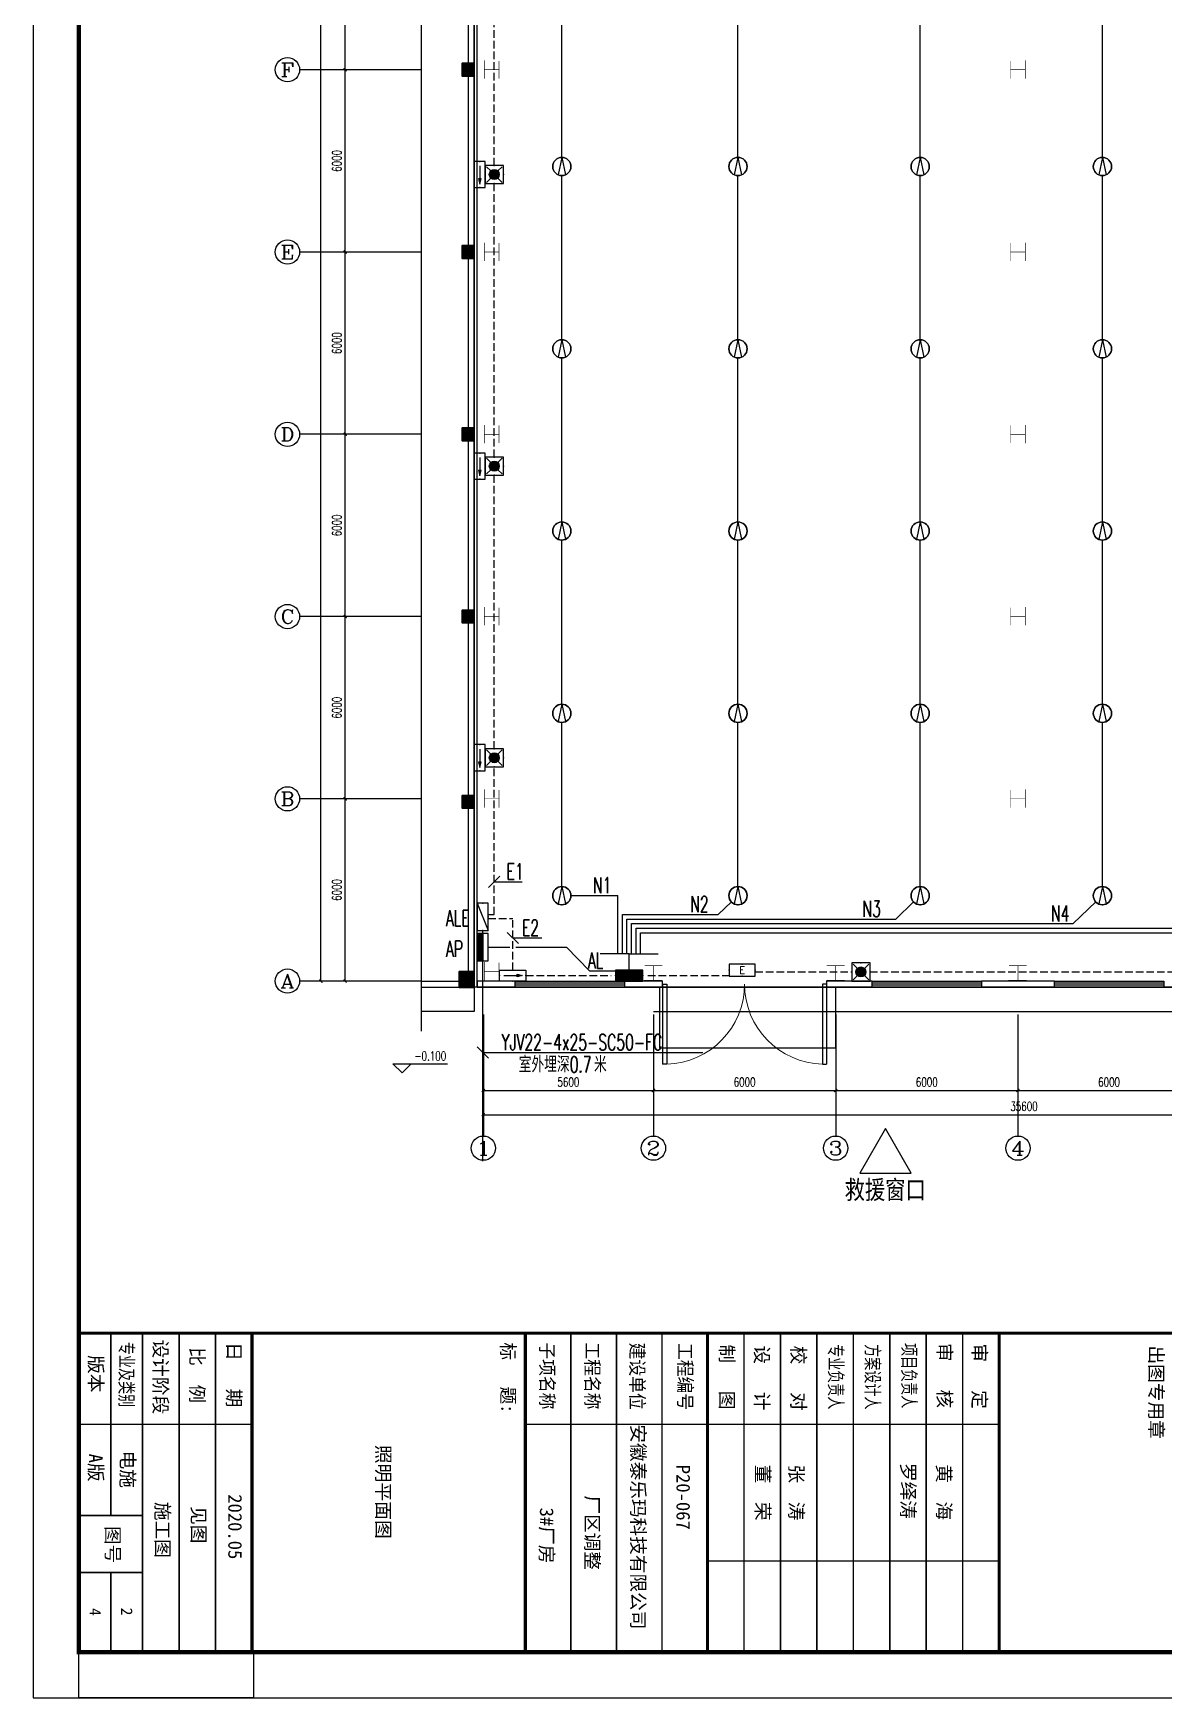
# Model space of a CAD drawing. Extents: x 524855 to 963750, y -788556 to -453694.
# Drawn here: x 681432 to 718651, y -725168 to -670378 of the extents above; entities that cross this region are included whole.
import ezdxf
from ezdxf.enums import TextEntityAlignment as Align

# ---------------------------------------------------------------- set-up
doc = ezdxf.new("R2010")
doc.units = 0
doc.header["$LTSCALE"] = 1000
doc.header["$MEASUREMENT"] = 0
doc.linetypes.add('DASH', pattern=[0.35, 0.25, -0.1])
doc.layers.get('0').update_dxf_attribs({"color": 8})
for name, color, linetype in [('AXIS', 8, 'Continuous'), ('AXIS_TEXT', 8, 'Continuous'), ('BZ_标准图框', 8, 'Continuous'), ('COLUMN', 8, 'Continuous'), ('DIM_ELEV', 8, 'Continuous'), ('DIM_SYMB', 8, 'Continuous'), ('E-BZ', 4, 'Continuous'), ('E-PT', 1, 'Continuous'), ('E-SB', 3, 'Continuous'), ('E-YJ', 2, 'DASH'), ('GROUND', 8, 'Continuous'), ('PUB_HATCH', 8, 'Continuous'), ('PUB_TEXT', 8, 'Continuous'), ('RAIL', 8, 'Continuous'), ('TK(图框线)', 8, 'Continuous'), ('WALL', 8, 'Continuous'), ('WINDOW', 8, 'Continuous')]:
    doc.layers.add(name, color=color, linetype=linetype)
doc.layers.add('VHSoft_barcode', color=8, linetype='Continuous', plot=False)
doc.layers.add('柱', color=8, linetype='Continuous', lineweight=35)
doc.styles.add('-宋体', font='', dxfattribs={"width": 0.8})
doc.styles.add('_TCH_AXIS', font='COMPLEX', dxfattribs={"bigfont": 'GBCBIG'})
doc.styles.add('_TCH_DIM', font='SIMPLEX', dxfattribs={"bigfont": 'GBCBIG'})
doc.styles.add('_TCH_DIM_T3', font='SIMPLEX', dxfattribs={"width": 0.705882, "bigfont": 'GBCBIG'})
doc.styles.add('_TEL_ATTDEF', font='SIMPLEX', dxfattribs={"bigfont": 'HZTXT'})
doc.styles.add('_TEL_DIM', font='SIMPLEX', dxfattribs={"width": 0.8, "height": 3.5, "bigfont": 'HZTXT'})
doc.styles.add('COMPLEX', font='COMPLEX')
doc.styles.add('HT', font='simhei.ttf')
doc.styles.add('宋体', font='')
doc.styles.add('宋体(0.8)', font='', dxfattribs={"width": 0.8})
doc.styles.get('-宋体').set_extended_font_data('SimSun')
doc.styles.get('宋体').set_extended_font_data('SimSun')
doc.styles.get('宋体(0.8)').set_extended_font_data('SimSun')
doc.dimstyles.new('_TCH_ARCH&&100', dxfattribs={"dimtxt": 297.5, "dimasz": 100, "dimexe": 250, "dimexo": 300, "dimgap": 126.25, "dimtad": 1, "dimdec": 0, "dimzin": 0, "dimdsep": 46, "dimtxsty": '_TCH_DIM_T3', "dimblk": 'ARCHTICK', "dimcen": 0.09, "dimazin": 2, "dimtfac": 1, "dimtdec": 0, "dimtix": 1, "dimtmove": 2, "dimatfit": 3, "dimfxl": 0, "dimtolj": 1, "dimtzin": 0, "dimarcsym": 0})

# ---------------------------------------------------------------- blocks, each defined once
blk = doc.blocks.new('$WINLIB2D$00000001')
at = {"color": 0}
for points in [[(-0.5, 0.5), (-0.5, -0.5)], [(-0.5, 0.5), (0.5, 0.5)], [(0.5, -0.5), (0.5, 0.5)], [(0.5, 0.167), (-0.5, 0.167)], [(0.5, -0.167), (-0.5, -0.167)], [(-0.5, -0.5), (0.5, -0.5)]]:
    blk.add_lwpolyline(points, dxfattribs=at)
blk = doc.blocks.new('$DorLib2D$00000002')
for p, q in [((-0.5, 0), (-0.5, 0.4875)), ((-0.475, 0.4875), (-0.5, 0.4875)), ((-0.475, 0), (-0.475, 0.4875)), ((0.475, 0), (0.475, 0.4875)), ((0.475, 0.4875), (0.5, 0.4875)), ((0.5, 0), (0.5, 0.4875)), ((-0.5, 0), (-0.475, 0)), ((0.5, 0), (0.475, 0))]:
    blk.add_line(p, q)
at = {"lineweight": 13}
for centre, start, end in [((-0.4875, 0), 0, 88.53072), ((0.4875, 0), 91.46928, 180)]:
    blk.add_arc(centre, 0.4875, start, end, dxfattribs=at)
blk = doc.blocks.new('_FZH')
blk.add_lwpolyline([(-0.5, -0.5), (0.5, -0.5), (0.5, 0.5), (-0.5, 0.5)], close=True)
at = {"layer": 'PUB_HATCH'}
blk.add_solid([(-0.5, -0.5), (0.5, -0.5), (-0.5, 0.5), (0.5, 0.5)], dxfattribs=at)
blk = doc.blocks.new('_AXISO')
blk.add_circle((0, 0), 0.5)
at = {"layer": 'AXIS_TEXT', "style": 'COMPLEX', "width": 1.041667}
blk.add_attdef('A', text='', height=0.56, dxfattribs=at).set_placement((-0.25, -0.28), (0.25, -0.28), align=Align.FIT)
blk = doc.blocks.new('_ArchTick')
at = {"color": 0, "linetype": 'ByBlock', "const_width": 0.4}
blk.add_lwpolyline([(-0.5, -0.5), (0.5, 0.5)], dxfattribs=at)
blk = doc.blocks.new('*D65')
at = {"layer": 'AXIS', "color": 0, "lineweight": -2}
for p, q in [((696251, -702978), (696251, -706228)), ((731851, -702978), (731851, -706228)), ((696251, -705978), (731851, -705978))]:
    blk.add_line(p, q, dxfattribs=at)
at = {"layer": 'Defpoints', "color": 0}
for p in [(696251, -702678), (731851, -702678), (731851, -705978)]:
    blk.add_point(p, dxfattribs=at)
at = {"layer": 'AXIS', "color": 0, "lineweight": -2, "xscale": 100, "yscale": 100, "zscale": 100, "rotation": 180}
blk.add_blockref('_ArchTick', (696251, -705978), dxfattribs=at)
at = {"layer": 'AXIS', "color": 0, "lineweight": -2, "xscale": 100, "yscale": 100, "zscale": 100}
blk.add_blockref('_ArchTick', (731851, -705978), dxfattribs=at)
at = {"layer": 'AXIS', "color": 0, "insert": (714051, -705703), "char_height": 297.5, "attachment_point": 5, "style": '_TCH_DIM_T3'}
blk.add_mtext('\\A1;35600', dxfattribs=at)
blk = doc.blocks.new('*D79')
at = {"layer": 'AXIS', "color": 0, "lineweight": -2}
for p, q in [((693901, -629578), (690651, -629578)), ((690901, -701578), (690901, -629578)), ((693901, -701578), (690651, -701578))]:
    blk.add_line(p, q, dxfattribs=at)
at = {"layer": 'Defpoints', "color": 0}
for p in [(690901, -629578), (694201, -629578), (694201, -701578)]:
    blk.add_point(p, dxfattribs=at)
at = {"layer": 'AXIS', "color": 0, "lineweight": -2, "xscale": 100, "yscale": 100, "zscale": 100}
for p, rotation in [((690901, -629578), 90), ((690901, -701578), 270)]:
    blk.add_blockref('_ArchTick', p, dxfattribs=dict(at, rotation=rotation))
at = {"layer": 'AXIS', "color": 0, "insert": (690626, -665578), "char_height": 297.5, "attachment_point": 5, "rotation": 90, "style": '_TCH_DIM_T3'}
blk.add_mtext('\\A1;72000', dxfattribs=at)
blk = doc.blocks.new('*D80')
at = {"layer": 'AXIS', "color": 0, "lineweight": -2}
for p, q in [((693901, -695578), (691451, -695578)), ((691701, -701578), (691701, -695578)), ((693901, -701578), (691451, -701578))]:
    blk.add_line(p, q, dxfattribs=at)
at = {"layer": 'Defpoints', "color": 0}
for p in [(691701, -695578), (694201, -695578), (694201, -701578)]:
    blk.add_point(p, dxfattribs=at)
at = {"layer": 'AXIS', "color": 0, "lineweight": -2, "xscale": 100, "yscale": 100, "zscale": 100}
for p, rotation in [((691701, -695578), 90), ((691701, -701578), 270)]:
    blk.add_blockref('_ArchTick', p, dxfattribs=dict(at, rotation=rotation))
at = {"layer": 'AXIS', "color": 0, "insert": (691426, -698578), "char_height": 297.5, "attachment_point": 5, "rotation": 90, "style": '_TCH_DIM_T3'}
blk.add_mtext('\\A1;6000', dxfattribs=at)
blk = doc.blocks.new('*D81')
at = {"layer": 'AXIS', "color": 0, "lineweight": -2}
for p, q in [((693901, -689578), (691451, -689578)), ((691701, -695578), (691701, -689578)), ((693901, -695578), (691451, -695578))]:
    blk.add_line(p, q, dxfattribs=at)
at = {"layer": 'Defpoints', "color": 0}
for p in [(691701, -689578), (694201, -689578), (694201, -695578)]:
    blk.add_point(p, dxfattribs=at)
at = {"layer": 'AXIS', "color": 0, "lineweight": -2, "xscale": 100, "yscale": 100, "zscale": 100}
for p, rotation in [((691701, -689578), 90), ((691701, -695578), 270)]:
    blk.add_blockref('_ArchTick', p, dxfattribs=dict(at, rotation=rotation))
at = {"layer": 'AXIS', "color": 0, "insert": (691426, -692578), "char_height": 297.5, "attachment_point": 5, "rotation": 90, "style": '_TCH_DIM_T3'}
blk.add_mtext('\\A1;6000', dxfattribs=at)
blk = doc.blocks.new('*D82')
at = {"layer": 'AXIS', "color": 0, "lineweight": -2}
for p, q in [((693901, -683578), (691451, -683578)), ((691701, -689578), (691701, -683578)), ((693901, -689578), (691451, -689578))]:
    blk.add_line(p, q, dxfattribs=at)
at = {"layer": 'Defpoints', "color": 0}
for p in [(691701, -683578), (694201, -683578), (694201, -689578)]:
    blk.add_point(p, dxfattribs=at)
at = {"layer": 'AXIS', "color": 0, "lineweight": -2, "xscale": 100, "yscale": 100, "zscale": 100}
for p, rotation in [((691701, -683578), 90), ((691701, -689578), 270)]:
    blk.add_blockref('_ArchTick', p, dxfattribs=dict(at, rotation=rotation))
at = {"layer": 'AXIS', "color": 0, "insert": (691426, -686578), "char_height": 297.5, "attachment_point": 5, "rotation": 90, "style": '_TCH_DIM_T3'}
blk.add_mtext('\\A1;6000', dxfattribs=at)
blk = doc.blocks.new('*D83')
at = {"layer": 'AXIS', "color": 0, "lineweight": -2}
for p, q in [((693901, -677578), (691451, -677578)), ((691701, -683578), (691701, -677578)), ((693901, -683578), (691451, -683578))]:
    blk.add_line(p, q, dxfattribs=at)
at = {"layer": 'Defpoints', "color": 0}
for p in [(691701, -677578), (694201, -677578), (694201, -683578)]:
    blk.add_point(p, dxfattribs=at)
at = {"layer": 'AXIS', "color": 0, "lineweight": -2, "xscale": 100, "yscale": 100, "zscale": 100}
for p, rotation in [((691701, -677578), 90), ((691701, -683578), 270)]:
    blk.add_blockref('_ArchTick', p, dxfattribs=dict(at, rotation=rotation))
at = {"layer": 'AXIS', "color": 0, "insert": (691426, -680578), "char_height": 297.5, "attachment_point": 5, "rotation": 90, "style": '_TCH_DIM_T3'}
blk.add_mtext('\\A1;6000', dxfattribs=at)
blk = doc.blocks.new('*D84')
at = {"layer": 'AXIS', "color": 0, "lineweight": -2}
for p, q in [((693901, -671578), (691451, -671578)), ((691701, -677578), (691701, -671578)), ((693901, -677578), (691451, -677578))]:
    blk.add_line(p, q, dxfattribs=at)
at = {"layer": 'Defpoints', "color": 0}
for p in [(691701, -671578), (694201, -671578), (694201, -677578)]:
    blk.add_point(p, dxfattribs=at)
at = {"layer": 'AXIS', "color": 0, "lineweight": -2, "xscale": 100, "yscale": 100, "zscale": 100}
for p, rotation in [((691701, -671578), 90), ((691701, -677578), 270)]:
    blk.add_blockref('_ArchTick', p, dxfattribs=dict(at, rotation=rotation))
at = {"layer": 'AXIS', "color": 0, "insert": (691426, -674578), "char_height": 297.5, "attachment_point": 5, "rotation": 90, "style": '_TCH_DIM_T3'}
blk.add_mtext('\\A1;6000', dxfattribs=at)
blk = doc.blocks.new('*D85')
at = {"layer": 'AXIS', "color": 0, "lineweight": -2}
for p, q in [((693901, -665578), (691451, -665578)), ((691701, -671578), (691701, -665578)), ((693901, -671578), (691451, -671578))]:
    blk.add_line(p, q, dxfattribs=at)
at = {"layer": 'Defpoints', "color": 0}
for p in [(691701, -665578), (694201, -665578), (694201, -671578)]:
    blk.add_point(p, dxfattribs=at)
at = {"layer": 'AXIS', "color": 0, "lineweight": -2, "xscale": 100, "yscale": 100, "zscale": 100}
for p, rotation in [((691701, -665578), 90), ((691701, -671578), 270)]:
    blk.add_blockref('_ArchTick', p, dxfattribs=dict(at, rotation=rotation))
at = {"layer": 'AXIS', "color": 0, "insert": (691426, -668578), "char_height": 297.5, "attachment_point": 5, "rotation": 90, "style": '_TCH_DIM_T3'}
blk.add_mtext('\\A1;6000', dxfattribs=at)
blk = doc.blocks.new('*D92')
at = {"layer": 'AXIS', "color": 0, "lineweight": -2}
for p, q in [((696251, -702978), (696251, -705428)), ((701851, -702978), (701851, -705428)), ((696251, -705178), (701851, -705178))]:
    blk.add_line(p, q, dxfattribs=at)
at = {"layer": 'Defpoints', "color": 0}
for p in [(696251, -702678), (701851, -702678), (701851, -705178)]:
    blk.add_point(p, dxfattribs=at)
at = {"layer": 'AXIS', "color": 0, "lineweight": -2, "xscale": 100, "yscale": 100, "zscale": 100, "rotation": 180}
blk.add_blockref('_ArchTick', (696251, -705178), dxfattribs=at)
at = {"layer": 'AXIS', "color": 0, "lineweight": -2, "xscale": 100, "yscale": 100, "zscale": 100}
blk.add_blockref('_ArchTick', (701851, -705178), dxfattribs=at)
at = {"layer": 'AXIS', "color": 0, "insert": (699051, -704903), "char_height": 297.5, "attachment_point": 5, "style": '_TCH_DIM_T3'}
blk.add_mtext('\\A1;5600', dxfattribs=at)
blk = doc.blocks.new('*D93')
at = {"layer": 'AXIS', "color": 0, "lineweight": -2}
for p, q in [((701851, -702978), (701851, -705428)), ((707851, -702978), (707851, -705428)), ((701851, -705178), (707851, -705178))]:
    blk.add_line(p, q, dxfattribs=at)
at = {"layer": 'Defpoints', "color": 0}
for p in [(701851, -702678), (707851, -702678), (707851, -705178)]:
    blk.add_point(p, dxfattribs=at)
at = {"layer": 'AXIS', "color": 0, "lineweight": -2, "xscale": 100, "yscale": 100, "zscale": 100, "rotation": 180}
blk.add_blockref('_ArchTick', (701851, -705178), dxfattribs=at)
at = {"layer": 'AXIS', "color": 0, "lineweight": -2, "xscale": 100, "yscale": 100, "zscale": 100}
blk.add_blockref('_ArchTick', (707851, -705178), dxfattribs=at)
at = {"layer": 'AXIS', "color": 0, "insert": (704851, -704903), "char_height": 297.5, "attachment_point": 5, "style": '_TCH_DIM_T3'}
blk.add_mtext('\\A1;6000', dxfattribs=at)
blk = doc.blocks.new('*D94')
at = {"layer": 'AXIS', "color": 0, "lineweight": -2}
for p, q in [((707851, -702978), (707851, -705428)), ((713851, -702978), (713851, -705428)), ((707851, -705178), (713851, -705178))]:
    blk.add_line(p, q, dxfattribs=at)
at = {"layer": 'Defpoints', "color": 0}
for p in [(707851, -702678), (713851, -702678), (713851, -705178)]:
    blk.add_point(p, dxfattribs=at)
at = {"layer": 'AXIS', "color": 0, "lineweight": -2, "xscale": 100, "yscale": 100, "zscale": 100, "rotation": 180}
blk.add_blockref('_ArchTick', (707851, -705178), dxfattribs=at)
at = {"layer": 'AXIS', "color": 0, "lineweight": -2, "xscale": 100, "yscale": 100, "zscale": 100}
blk.add_blockref('_ArchTick', (713851, -705178), dxfattribs=at)
at = {"layer": 'AXIS', "color": 0, "insert": (710851, -704903), "char_height": 297.5, "attachment_point": 5, "style": '_TCH_DIM_T3'}
blk.add_mtext('\\A1;6000', dxfattribs=at)
blk = doc.blocks.new('*D95')
at = {"layer": 'AXIS', "color": 0, "lineweight": -2}
for p, q in [((713851, -702978), (713851, -705428)), ((719851, -702978), (719851, -705428)), ((713851, -705178), (719851, -705178))]:
    blk.add_line(p, q, dxfattribs=at)
at = {"layer": 'Defpoints', "color": 0}
for p in [(713851, -702678), (719851, -702678), (719851, -705178)]:
    blk.add_point(p, dxfattribs=at)
at = {"layer": 'AXIS', "color": 0, "lineweight": -2, "xscale": 100, "yscale": 100, "zscale": 100, "rotation": 180}
blk.add_blockref('_ArchTick', (713851, -705178), dxfattribs=at)
at = {"layer": 'AXIS', "color": 0, "lineweight": -2, "xscale": 100, "yscale": 100, "zscale": 100}
blk.add_blockref('_ArchTick', (719851, -705178), dxfattribs=at)
at = {"layer": 'AXIS', "color": 0, "insert": (716851, -704903), "char_height": 297.5, "attachment_point": 5, "style": '_TCH_DIM_T3'}
blk.add_mtext('\\A1;6000', dxfattribs=at)
blk = doc.blocks.new('$equip$00002832')
for q in [(-0.203, -0.457), (0.203, -0.457)]:
    blk.add_line((0, 0.5), q)
blk.add_lwpolyline([(0.5, 0, 1), (-0.5, 0, 1), (0.5, 0, -0.625089)], format="xyb")
blk.add_circle((0, 0), 0.5)
for p in [(-0.5, 0), (0, 0.5), (0.5, 0), (0, -0.5)]:
    blk.add_point(p)
at = {"color": 7, "style": '_TEL_DIM', "flags": 1}
for tag in ['A', 'REMARK']:
    blk.add_attdef(tag, text='', height=0.00002, dxfattribs=at).set_placement((0, 0), align=Align.MIDDLE_CENTER)
blk = doc.blocks.new('*X8')
at = {"color": 0}
for p, q in [((-250, 33), (-83, 200)), ((-250, 68), (-118, 200)), ((-250, 104), (-154, 200)), ((-250, 139), (-189, 200)), ((-250, 174), (-224, 200)), ((-247, 0), (-47, 200)), ((-212, 0), (-12, 200)), ((-177, 0), (23, 200)), ((-141, 0), (59, 200)), ((-106, 0), (94, 200)), ((-71, 0), (129, 200)), ((-35, 0), (165, 200)), ((0, 0), (200, 200)), ((35, 0), (235, 200)), ((71, 0), (250, 179)), ((106, 0), (250, 144)), ((141, 0), (250, 109)), ((177, 0), (250, 73)), ((212, 0), (250, 38)), ((247, 0), (250, 3))]:
    blk.add_line(p, q, dxfattribs=at)
blk = doc.blocks.new('$equip$00002943')
for p, q in [((-0.75, 0.6), (-0.75, 0)), ((0.75, 0.6), (-0.75, 0.6)), ((-0.75, 0), (0.75, 0)), ((0.75, 0), (0.75, 0.6))]:
    blk.add_line(p, q)
at = {"const_width": 0.6}
blk.add_lwpolyline([(-0.75, 0.3), (0.75, 0.3)], dxfattribs=at)
blk.add_lwpolyline([(-0.75, 0.6), (-0.75, 0), (0.75, 0), (0.75, 0.6), (-0.75, 0.6), (-0.75, 0)])
for p in [(-0.75, 0.3), (0, 0.6), (0, 0), (0.75, 0.3)]:
    blk.add_point(p)
at = {"xscale": 0.00300000000061118, "yscale": 0.00300000000061118, "zscale": 0.003}
blk.add_blockref('*X8', (0, 0), dxfattribs=at)
at = {"color": 7, "style": '_TEL_DIM', "flags": 1}
for tag in ['A', 'REMARK']:
    blk.add_attdef(tag, text='', height=0.00002, dxfattribs=at).set_placement((0, 0), align=Align.MIDDLE_CENTER)
blk = doc.blocks.new('$equip$00002942')
for p, q in [((-0.75, 0.6), (-0.75, 0)), ((-0.75, 0), (0.75, 0.6)), ((0.75, 0.6), (-0.75, 0.6)), ((-0.75, 0), (0.75, 0)), ((0.75, 0), (0.75, 0.6))]:
    blk.add_line(p, q)
blk.add_lwpolyline([(-0.75, 0.6), (-0.75, 0), (0.75, 0), (0.75, 0.6), (-0.75, 0.6), (-0.75, 0)])
for p in [(-0.75, 0.3), (0, 0.6), (0, 0), (0.75, 0.3)]:
    blk.add_point(p)
at = {"color": 7, "style": '_TEL_DIM', "flags": 1}
for tag in ['A', 'REMARK']:
    blk.add_attdef(tag, text='', height=0.00002, dxfattribs=at).set_placement((0, 0), align=Align.MIDDLE_CENTER)
blk = doc.blocks.new('*X13')
at = {"color": 0}
for p, q in [((-250, 33), (-183, 100)), ((-250, 68), (-218, 100)), ((-247, 0), (-147, 100)), ((-212, 0), (-112, 100)), ((-177, 0), (-77, 100)), ((-141, 0), (-41, 100)), ((-106, 0), (-6, 100)), ((-71, 0), (29, 100)), ((-35, 0), (65, 100)), ((0, 0), (100, 100)), ((35, 0), (135, 100)), ((71, 0), (171, 100)), ((106, 0), (206, 100)), ((141, 0), (241, 100)), ((177, 0), (250, 73)), ((212, 0), (250, 38)), ((247, 0), (250, 3))]:
    blk.add_line(p, q, dxfattribs=at)
blk = doc.blocks.new('$equip$00002929')
for p, q in [((-0.75, 0.6), (-0.75, 0)), ((0.75, 0.6), (-0.75, 0.6)), ((-0.75, 0.3), (0.75, 0.3)), ((-0.75, 0), (0.75, 0)), ((0.75, 0), (0.75, 0.6))]:
    blk.add_line(p, q)
at = {"const_width": 0.3}
blk.add_lwpolyline([(-0.75, 0.15), (0.75, 0.15)], dxfattribs=at)
blk.add_lwpolyline([(-0.75, 0.6), (-0.75, 0), (0.75, 0), (0.75, 0.6), (-0.75, 0.6), (-0.75, 0)])
for p in [(-0.75, 0.3), (0, 0.6), (0, 0), (0.75, 0.3)]:
    blk.add_point(p)
at = {"xscale": 0.00300000000061118, "yscale": 0.00300000000061118, "zscale": 0.003}
blk.add_blockref('*X13', (0, 0), dxfattribs=at)
at = {"color": 7, "style": '_TEL_DIM', "flags": 1}
for tag in ['A', 'REMARK']:
    blk.add_attdef(tag, text='', height=0.00002, dxfattribs=at).set_placement((0, 0), align=Align.MIDDLE_CENTER)
blk = doc.blocks.new('$equip$00002534')
for p, q in [((-0.72, 0.66), (-0.72, 0)), ((0.72, 0.66), (-0.72, 0.66)), ((-0.72, 0), (0.72, 0)), ((0.72, 0), (0.72, 0.66))]:
    blk.add_line(p, q)
blk.add_lwpolyline([(-0.72, 0.66), (-0.72, 0), (0.72, 0), (0.72, 0.66), (-0.72, 0.66), (-0.72, 0)])
for p in [(-0.72, 0.33), (0, 0.66), (0, 0), (0.72, 0.33)]:
    blk.add_point(p)
at = {"color": 7, "style": '_TEL_DIM'}
blk.add_attdef('$TEXT$', text='', height=0.4, dxfattribs=at).set_placement((0, 0.33), align=Align.MIDDLE_CENTER)
at = {"color": 7, "style": '_TEL_DIM', "flags": 1}
blk.add_attdef('A', text='', height=0.00002, dxfattribs=at).set_placement((0, 0), align=Align.MIDDLE_CENTER)
blk = doc.blocks.new('$equip$00002604')
blk.add_hatch(color=256).paths.add_polyline_path([(0.275, 0.5, 1), (-0.274, 0.5, 1)])
for p, q in [((-0.429, 0.929), (-0.194, 0.694)), ((0.194, 0.694), (0.429, 0.929)), ((-0.429, 0.071), (-0.194, 0.306)), ((0.194, 0.306), (0.429, 0.071))]:
    blk.add_line(p, q)
blk.add_lwpolyline([(-0.5, 1), (-0.5, 0), (0.5, 0), (0.5, 1), (-0.5, 1), (-0.5, 0)])
blk.add_lwpolyline([(-0.5, 1), (-0.5, 0), (0.5, 0), (0.5, 1)], close=True)
blk.add_circle((0, 0.5), 0.275)
for p in [(0, 1), (-0.5, 0.5), (0, 0), (0.5, 0.5)]:
    blk.add_point(p)
at = {"color": 7, "style": '_TEL_DIM', "flags": 1}
blk.add_attdef('A', text='', height=0.000025, dxfattribs=at).set_placement((0, 0), align=Align.MIDDLE_CENTER)
blk = doc.blocks.new('$equip$00002540')
blk.add_hatch(color=256).paths.add_polyline_path([(0.24, 0.372), (0.24, 0.228), (0.528, 0.3)])
for p, q in [((-0.72, 0.6), (-0.72, 0)), ((0.72, 0.6), (-0.72, 0.6)), ((-0.72, 0), (0.72, 0)), ((0.24, 0.372), (0.24, 0.228)), ((0.528, 0.3), (0.24, 0.372)), ((0.24, 0.228), (0.528, 0.3)), ((0.72, 0), (0.72, 0.6))]:
    blk.add_line(p, q)
at = {"color": 7}
blk.add_line((-0.48, 0.3), (0.48, 0.3), dxfattribs=at)
blk.add_lwpolyline([(-0.72, 0.6), (-0.72, 0), (0.72, 0), (0.72, 0.6), (-0.72, 0.6), (-0.72, 0)])
for p in [(-0.72, 0.3), (0, 0.6), (0, 0), (0.72, 0.3)]:
    blk.add_point(p)
at = {"color": 7, "style": '_TEL_DIM', "flags": 1}
blk.add_attdef('A', text='', height=0.00002, dxfattribs=at).set_placement((0, 0), align=Align.MIDDLE_CENTER)
blk = doc.blocks.new('TQQQQQQQQ')
at = {"layer": 'BZ_标准图框'}
for points, const_width in [([(682932, -713168), (742932, -713168)], 105), ([(683982, -713168), (683982, -719168)], 52.5), ([(685032, -713168), (685032, -723668)], 52.5), ([(685032, -713168), (685032, -723668)], 52.5), ([(686232, -713168), (686232, -723668)], 52.5), ([(687432, -713168), (687432, -723668)], 52.5), ([(688632, -713168), (688632, -723668)], 105), ([(697632, -713168), (697632, -723668)], 105), ([(699132, -713168), (699132, -723668)], 52.5), ([(700632, -713168), (700632, -723668)], 52.5), ([(702132, -713168), (702132, -723668)], 52.5), ([(703632, -713168), (703632, -723668)], 105), ([(704832, -713168), (704832, -723668)], 52.5), ([(704832, -713168), (704832, -723668)], 52.5), ([(706032, -713168), (706032, -723668)], 52.5), ([(707232, -713168), (707232, -723668)], 52.5), ([(708432, -713168), (708432, -723668)], 52.5), ([(709632, -713168), (709632, -723668)], 52.5), ([(710832, -713168), (710832, -723668)], 52.5), ([(712032, -713168), (712032, -723668)], 52.5), ([(713232, -713168), (713232, -723668)], 105), ([(682932, -716168), (685032, -716168)], 52.5), ([(685032, -716168), (688632, -716168)], 52.5), ([(697632, -716168), (713232, -716168)], 52.5), ([(682932, -719168), (685032, -719168)], 52.5), ([(682932, -721043), (685032, -721043)], 52.5), ([(683982, -721043), (683982, -723668)], 52.5), ([(703631, -720668), (713232, -720668)], 52.5)]:
    blk.add_lwpolyline(points, dxfattribs=dict(at, const_width=const_width))
at = {"layer": 'VHSoft_barcode'}
blk.add_lwpolyline([(682932, -723668), (688682, -723668), (688682, -725168), (682932, -725168)], close=True, dxfattribs=at)
at = {"layer": 'BZ_标准图框', "style": 'HT'}
for s, width, p in [('专业及类别', 0.7, (684279, -713457)), ('标   题:', 0.95, (696841, -713471)), ('子项名称', 0.9, (698129, -713470)), ('工程名称', 0.9, (699616, -713470)), ('建设单位', 0.9, (701095, -713480)), ('工程编号', 0.9, (702675, -713491)), ('专业负责人', 0.7, (707635, -713530)), ('方案设计人', 0.7, (708844, -713532)), ('项目负责人', 0.7, (710049, -713492))]:
    blk.add_text(s, height=450, rotation=270, dxfattribs=dict(at, width=width)).set_placement(p)
for s, p in [('设计阶段', (685398, -713380)), ('比  例', (686602, -713632)), ('日   期', (687817, -713464)), ('制   图', (704043, -713536)), ('设   计', (705197, -713570)), ('校   对', (706399, -713579)), ('审   核', (711213, -713490)), ('审   定', (712361, -713510)), ('出图专用章', (718182, -713575)), ('版本 ', (683268, -713892)), ('图号', (683825, -719514))]:
    blk.add_text(s, height=450, rotation=270, dxfattribs=at).set_placement(p)
at = {"layer": 'TK(图框线)'}
for s, style, p in [('安徽泰乐玛科技有限公司', 'HT', (701123, -716168)), ('A版', 'HT', (683266, -717134)), ('电施', 'HT', (684317, -717035)), ('P20-067', '宋体', (702609, -717498)), ('董  荣', 'HT', (705222, -717498)), ('张  涛', 'HT', (706332, -717489)), ('罗绎涛', 'HT', (710012, -717439)), ('黄  海', 'HT', (711192, -717482)), ('施工图', 'HT', (685464, -718724)), ('2020.05', 'HT', (687853, -718469)), ('厂区调整', 'HT', (699613, -718508)), ('见图', 'HT', (686653, -718862)), ('3#厂房', 'HT', (698113, -718909))]:
    blk.add_text(s, height=450, rotation=270, dxfattribs=dict(at, style=style)).set_placement(p)
at = {"layer": 'TK(图框线)', "style": '-宋体'}
blk.add_text('4', height=375, rotation=270, dxfattribs=at).set_placement((683286, -722344), align=Align.CENTER)
blk = doc.blocks.new('1FFF')
at = {"ltscale": 10, "const_width": 20}
for points in [[(696278.8, -671852.2), (696278.8, -671267.4)], [(696278.8, -671852.2), (696278.8, -671267.4)], [(696278.8, -671852.2), (696278.8, -671267.4)], [(696278.8, -671854.7), (696278.8, -671269.9)], [(696278.8, -671870.5), (696278.8, -671285.7)], [(696278.8, -671870.8), (696278.8, -671286)], [(696766.4, -671578.1), (696278.8, -671578.1)], [(696766.4, -671870.5), (696766.4, -671285.7)], [(713607.2, -671870.5), (713607.2, -671285.7)], [(713607.2, -671578.1), (714094.8, -671578.1)], [(714094.8, -671852.2), (714094.8, -671267.4)], [(714094.8, -671852.2), (714094.8, -671267.4)], [(714094.8, -671852.2), (714094.8, -671267.4)], [(714094.8, -671854.7), (714094.8, -671269.9)], [(714094.8, -671870.5), (714094.8, -671285.7)], [(714094.8, -671870.8), (714094.8, -671286)], [(696278.8, -677852.2), (696278.8, -677267.4)], [(696278.8, -677852.2), (696278.8, -677267.4)], [(696278.8, -677852.2), (696278.8, -677267.4)], [(696278.8, -677854.7), (696278.8, -677269.9)], [(696278.8, -677870.5), (696278.8, -677285.7)], [(696278.8, -677870.8), (696278.8, -677286)], [(696766.4, -677578.1), (696278.8, -677578.1)], [(696766.4, -677870.5), (696766.4, -677285.7)], [(713607.2, -677870.5), (713607.2, -677285.7)], [(713607.2, -677578.1), (714094.8, -677578.1)], [(714094.8, -677852.2), (714094.8, -677267.4)], [(714094.8, -677852.2), (714094.8, -677267.4)], [(714094.8, -677852.2), (714094.8, -677267.4)], [(714094.8, -677854.7), (714094.8, -677269.9)], [(714094.8, -677870.5), (714094.8, -677285.7)], [(714094.8, -677870.8), (714094.8, -677286)], [(696278.8, -683852.2), (696278.8, -683267.4)], [(696278.8, -683852.2), (696278.8, -683267.4)], [(696278.8, -683852.2), (696278.8, -683267.4)], [(696278.8, -683854.7), (696278.8, -683269.9)], [(696278.8, -683870.5), (696278.8, -683285.7)], [(696278.8, -683870.8), (696278.8, -683286)], [(696766.4, -683578.1), (696278.8, -683578.1)], [(696766.4, -683870.5), (696766.4, -683285.7)], [(713607.2, -683870.5), (713607.2, -683285.7)], [(713607.2, -683578.1), (714094.8, -683578.1)], [(714094.8, -683852.2), (714094.8, -683267.4)], [(714094.8, -683852.2), (714094.8, -683267.4)], [(714094.8, -683852.2), (714094.8, -683267.4)], [(714094.8, -683854.7), (714094.8, -683269.9)], [(714094.8, -683870.5), (714094.8, -683285.7)], [(714094.8, -683870.8), (714094.8, -683286)], [(696278.8, -689852.2), (696278.8, -689267.4)], [(696278.8, -689852.2), (696278.8, -689267.4)], [(696278.8, -689852.2), (696278.8, -689267.4)], [(696278.8, -689854.7), (696278.8, -689269.9)], [(696278.8, -689870.5), (696278.8, -689285.7)], [(696278.8, -689870.8), (696278.8, -689286)], [(696766.4, -689578.1), (696278.8, -689578.1)], [(696766.4, -689870.5), (696766.4, -689285.7)], [(713607.2, -689870.5), (713607.2, -689285.7)], [(713607.2, -689578.1), (714094.8, -689578.1)], [(714094.8, -689852.2), (714094.8, -689267.4)], [(714094.8, -689852.2), (714094.8, -689267.4)], [(714094.8, -689852.2), (714094.8, -689267.4)], [(714094.8, -689854.7), (714094.8, -689269.9)], [(714094.8, -689870.5), (714094.8, -689285.7)], [(714094.8, -689870.8), (714094.8, -689286)], [(696278.8, -695852.2), (696278.8, -695267.4)], [(696278.8, -695852.2), (696278.8, -695267.4)], [(696278.8, -695852.2), (696278.8, -695267.4)], [(696278.8, -695854.7), (696278.8, -695269.9)], [(696278.8, -695870.5), (696278.8, -695285.7)], [(696278.8, -695870.8), (696278.8, -695286)], [(696766.4, -695870.5), (696766.4, -695285.7)], [(713607.2, -695870.5), (713607.2, -695285.7)], [(714094.8, -695852.2), (714094.8, -695267.4)], [(714094.8, -695852.2), (714094.8, -695267.4)], [(714094.8, -695852.2), (714094.8, -695267.4)], [(714094.8, -695854.7), (714094.8, -695269.9)], [(714094.8, -695870.5), (714094.8, -695285.7)], [(714094.8, -695870.8), (714094.8, -695286)], [(696766.4, -695578.1), (696278.8, -695578.1)], [(713607.2, -695578.1), (714094.8, -695578.1)], [(696278.8, -701539.3), (696278.8, -700954.5)], [(696278.8, -701539.3), (696278.8, -700954.5)], [(696278.8, -701539.3), (696278.8, -700954.5)], [(696278.8, -701541.8), (696278.8, -700957)], [(696278.8, -701557.6), (696278.8, -700972.8)], [(696278.8, -701557.9), (696278.8, -700973.1)], [(696766.4, -701265.2), (696278.8, -701265.2)], [(696766.4, -701557.6), (696766.4, -700972.8)], [(702143.2, -701068.5), (701558.4, -701068.5)], [(701850.8, -701068.5), (701850.8, -701556.1)], [(708143.2, -701068.5), (707558.4, -701068.5)], [(707850.8, -701068.5), (707850.8, -701556.1)], [(714143.2, -701068.5), (713558.4, -701068.5)], [(713850.8, -701068.5), (713850.8, -701556.1)], [(702124.9, -701556.1), (701540.1, -701556.1)], [(702124.9, -701556.1), (701540.1, -701556.1)], [(702124.9, -701556.1), (701540.1, -701556.1)], [(702127.4, -701556.1), (701542.6, -701556.1)], [(702143.2, -701556.1), (701558.4, -701556.1)], [(702143.4, -701556.1), (701558.6, -701556.1)], [(708124.9, -701556.1), (707540.1, -701556.1)], [(708124.9, -701556.1), (707540.1, -701556.1)], [(708124.9, -701556.1), (707540.1, -701556.1)], [(708127.4, -701556.1), (707542.6, -701556.1)], [(708143.2, -701556.1), (707558.4, -701556.1)], [(708143.4, -701556.1), (707558.6, -701556.1)], [(714124.9, -701556.1), (713540.1, -701556.1)], [(714124.9, -701556.1), (713540.1, -701556.1)], [(714124.9, -701556.1), (713540.1, -701556.1)], [(714127.4, -701556.1), (713542.6, -701556.1)], [(714143.2, -701556.1), (713558.4, -701556.1)], [(714143.4, -701556.1), (713558.6, -701556.1)]]:
    blk.add_lwpolyline(points, dxfattribs=at)
at = {"flags": 128}
blk.add_lwpolyline([(709491.3, -706433.8), (708644.8, -707900.1), (710337.9, -707900.1)], close=True, dxfattribs=at)
at = {"layer": 'AXIS'}
for p, q in [((694201, -671578.1), (690201, -671578.1)), ((694201, -677578.1), (690201, -677578.1)), ((694201, -683578.1), (690201, -683578.1)), ((694201, -689578.1), (690201, -689578.1)), ((694201, -695578.1), (690201, -695578.1)), ((694201, -701578.1), (690201, -701578.1)), ((696251, -702678.1), (696251, -706678.1)), ((701851, -702678.1), (701851, -706678.1)), ((707851, -702678.1), (707851, -706678.1)), ((713851, -702678.1), (713851, -706678.1))]:
    blk.add_line(p, q, dxfattribs=at)
at = {"layer": 'DIM_ELEV'}
for p, q in [((693572.4, -704597), (693272.4, -704297)), ((693272.4, -704297), (695072.4, -704297)), ((693572.4, -704597), (693872.4, -704297))]:
    blk.add_line(p, q, dxfattribs=at)
at = {"layer": 'DIM_SYMB'}
blk.add_lwpolyline([(694201, -626625.6), (694201, -664814.4), (694411, -664890.9), (693991, -664964.9), (694201, -665039.4), (694201, -703228.3)], dxfattribs=at)
at = {"layer": 'GROUND'}
for p, q in [((694201, -701778.1), (695551, -701778.1)), ((695951, -701778.1), (695951, -702578.1)), ((696051, -701778.1), (732051, -701778.1)), ((695951, -702578.1), (694201, -702578.1)), ((701851, -702578.1), (732851, -702578.1))]:
    blk.add_line(p, q, dxfattribs=at)
blk.add_lwpolyline([(695951, -629378.1), (732051, -629378.1), (732051, -701778.1), (695951, -701778.1)], close=True, dxfattribs=at)
at = {"layer": 'RAIL', "color": 0, "ltscale": 0.5}
for p, q in [((695951, -701778.1), (695951, -629378.1)), ((696051, -701778.1), (696051, -629378.1))]:
    blk.add_line(p, q, dxfattribs=at)
at = {"layer": 'RAIL', "ltscale": 0.5}
blk.add_line((696051, -701778.1), (696051, -701578.1), dxfattribs=at)
blk.add_lwpolyline([(702051, -703778.1), (707851, -703778.1), (707851, -701778.1), (702051, -701778.1)], close=True, dxfattribs=at)
at = {"layer": 'WALL'}
for p, q in [((695751, -665778.1), (695751, -671378.1)), ((695951, -665778.1), (695951, -671378.1)), ((695751, -671778.1), (695751, -677378.1)), ((695951, -671778.1), (695951, -677378.1)), ((695751, -677778.1), (695751, -683378.1)), ((695951, -677778.1), (695951, -683378.1)), ((695751, -683778.1), (695751, -689378.1)), ((695951, -683778.1), (695951, -689378.1)), ((695751, -689778.1), (695751, -695478.1)), ((695951, -689778.1), (695951, -695478.1)), ((695751, -695878.1), (695751, -701278.1)), ((695951, -695878.1), (695951, -701278.1)), ((694201, -701578.1), (695451, -701578.1)), ((694201, -701578.1), (694201, -701778.1)), ((694201, -701778.1), (695451, -701778.1)), ((697301, -701578.1), (696051, -701578.1)), ((696051, -701578.1), (696051, -701778.1)), ((696051, -701778.1), (697301, -701778.1)), ((697301, -701778.1), (697301, -701578.1)), ((702151, -701578.1), (700901, -701578.1)), ((700901, -701578.1), (700901, -701778.1)), ((700901, -701778.1), (702151, -701778.1)), ((702151, -701778.1), (702151, -701578.1)), ((709051, -701578.1), (707551, -701578.1)), ((707551, -701578.1), (707551, -701778.1)), ((707551, -701778.1), (709051, -701778.1)), ((709051, -701778.1), (709051, -701578.1)), ((715051, -701578.1), (712651, -701578.1)), ((712651, -701578.1), (712651, -701778.1)), ((712651, -701778.1), (715051, -701778.1)), ((715051, -701778.1), (715051, -701578.1))]:
    blk.add_line(p, q, dxfattribs=at)
at = {"layer": '柱', "ltscale": 1}
for points in [[(695951, -671778.1), (695951, -671378.1), (695551, -671378.1), (695551, -671778.1)], [(695951, -677778.1), (695951, -677378.1), (695551, -677378.1), (695551, -677778.1)], [(695951, -683778.1), (695951, -683378.1), (695551, -683378.1), (695551, -683778.1)], [(695951, -689778.1), (695951, -689378.1), (695551, -689378.1), (695551, -689778.1)], [(695951, -695878.1), (695951, -695478.1), (695551, -695478.1), (695551, -695878.1)], [(695951, -701778.1), (695951, -701278.1), (695451, -701278.1), (695451, -701778.1)]]:
    blk.add_lwpolyline(points, close=True, dxfattribs=at)
at = {"layer": 'AXIS'}
ref = blk.add_blockref('_AXISO', (689801, -671578.1), dxfattribs=dict(at, xscale=800, yscale=800, zscale=800))
ref.add_attrib('A', 'F', dxfattribs={"layer": 'AXIS_TEXT', "ltscale": 0.5, "height": 452.5, "style": '_TCH_AXIS', "width": 1.3125}).set_placement((689574.8, -671804.4), (690027.3, -671804.4), align=Align.FIT)
ref = blk.add_blockref('_AXISO', (689801, -677578.1), dxfattribs=dict(at, xscale=800, yscale=800, zscale=800))
ref.add_attrib('A', 'E', dxfattribs={"layer": 'AXIS_TEXT', "ltscale": 0.5, "height": 452.5, "style": '_TCH_AXIS', "width": 1.3125}).set_placement((689574.8, -677804.4), (690027.3, -677804.4), align=Align.FIT)
ref = blk.add_blockref('_AXISO', (689801, -683578.1), dxfattribs=dict(at, xscale=800, yscale=800, zscale=800))
ref.add_attrib('A', 'D', dxfattribs={"layer": 'AXIS_TEXT', "ltscale": 0.5, "height": 452.5, "style": '_TCH_AXIS', "width": 1.235294}).set_placement((689574.8, -683804.4), (690027.3, -683804.4), align=Align.FIT)
ref = blk.add_blockref('_AXISO', (689801, -689578.1), dxfattribs=dict(at, xscale=800, yscale=800, zscale=800))
ref.add_attrib('A', 'C', dxfattribs={"layer": 'AXIS_TEXT', "ltscale": 0.5, "height": 452.5, "style": '_TCH_AXIS', "width": 1.4}).set_placement((689574.8, -689804.4), (690027.3, -689804.4), align=Align.FIT)
ref = blk.add_blockref('_AXISO', (689801, -695578.1), dxfattribs=dict(at, xscale=800, yscale=800, zscale=800))
ref.add_attrib('A', 'B', dxfattribs={"layer": 'AXIS_TEXT', "ltscale": 0.5, "height": 452.5, "style": '_TCH_AXIS', "width": 1.235294}).set_placement((689574.8, -695804.4), (690027.3, -695804.4), align=Align.FIT)
ref = blk.add_blockref('_AXISO', (689801, -701578.1), dxfattribs=dict(at, xscale=800, yscale=800, zscale=800))
ref.add_attrib('A', 'A', dxfattribs={"layer": 'AXIS_TEXT', "ltscale": 0.5, "height": 452.5, "style": '_TCH_AXIS', "width": 1.166667}).set_placement((689574.8, -701804.4), (690027.3, -701804.4), align=Align.FIT)
ref = blk.add_blockref('_AXISO', (696251, -707078.1), dxfattribs=dict(at, xscale=800, yscale=800, zscale=800))
ref.add_attrib('A', '1', dxfattribs={"layer": 'AXIS_TEXT', "ltscale": 0.5, "height": 452.5, "style": '_TCH_AXIS', "width": 2.333333}).set_placement((696024.8, -707304.4), (696477.3, -707304.4), align=Align.FIT)
ref = blk.add_blockref('_AXISO', (701851, -707078.1), dxfattribs=dict(at, xscale=800, yscale=800, zscale=800))
ref.add_attrib('A', '2', dxfattribs={"layer": 'AXIS_TEXT', "ltscale": 0.5, "height": 452.5, "style": '_TCH_AXIS', "width": 1.5}).set_placement((701624.8, -707304.4), (702077.3, -707304.4), align=Align.FIT)
ref = blk.add_blockref('_AXISO', (707851, -707078.1), dxfattribs=dict(at, xscale=800, yscale=800, zscale=800))
ref.add_attrib('A', '3', dxfattribs={"layer": 'AXIS_TEXT', "ltscale": 0.5, "height": 452.5, "style": '_TCH_AXIS', "width": 1.5}).set_placement((707624.8, -707304.4), (708077.3, -707304.4), align=Align.FIT)
ref = blk.add_blockref('_AXISO', (713851, -707078.1), dxfattribs=dict(at, xscale=800, yscale=800, zscale=800))
ref.add_attrib('A', '4', dxfattribs={"layer": 'AXIS_TEXT', "ltscale": 0.5, "height": 452.5, "style": '_TCH_AXIS', "width": 1.3125}).set_placement((713624.8, -707304.4), (714077.3, -707304.4), align=Align.FIT)
at = {"layer": 'COLUMN'}
for p, xscale, yscale, zscale in [((695751, -671578.1), 400, 400, 400), ((695751, -677578.1), 400, 400, 400), ((695751, -683578.1), 400, 400, 400), ((695751, -689578.1), 400, 400, 400), ((695751, -695678.1), 400, 400, 400), ((695701, -701528.1), 500.000000004773, 500.0078124994179, 500.0078124994179)]:
    blk.add_blockref('_FZH', p, dxfattribs=dict(at, xscale=xscale, yscale=yscale, zscale=zscale))
at = {"layer": 'WINDOW'}
for name, p, xscale, yscale, zscale in [('$WINLIB2D$00000001', (699101, -701678.1), 3600, -200, 3600), ('$DorLib2D$00000002', (704851, -701678.1), 5400, -5400, 5400), ('$WINLIB2D$00000001', (710851, -701678.1), 3600, -200, 3600), ('$WINLIB2D$00000001', (716851, -701678.1), 3600, -200, 3600)]:
    blk.add_blockref(name, p, dxfattribs=dict(at, xscale=xscale, yscale=yscale, zscale=zscale))
at = {"layer": 'DIM_ELEV', "color": 7, "style": '_TCH_DIM', "width": 0.705882}
blk.add_text('-0.100', height=297.5, dxfattribs=at).set_placement((693982.4, -704192))
at = {"layer": 'PUB_TEXT', "style": '宋体(0.8)', "width": 0.8}
blk.add_text('救援窗口', height=611.77, dxfattribs=at).set_placement((708147.2, -708751.1, 0.4))
at = {"layer": 'AXIS'}
for p1, p2, distance, picture, middle in [((694201, -701578.1), (694201, -629578.1), 3300, '*D79', (690626, -665578.1)), ((694201, -671578.1), (694201, -665578.1), 2500, '*D85', (691426, -668578.1)), ((694201, -677578.1), (694201, -671578.1), 2500, '*D84', (691426, -674578.1)), ((694201, -683578.1), (694201, -677578.1), 2500, '*D83', (691426, -680578.1)), ((694201, -689578.1), (694201, -683578.1), 2500, '*D82', (691426, -686578.1)), ((694201, -695578.1), (694201, -689578.1), 2500, '*D81', (691426, -692578.1)), ((694201, -701578.1), (694201, -695578.1), 2500, '*D80', (691426, -698578.1)), ((696251, -702678.1), (731851, -702678.1), -3300, '*D65', (714051, -705703.1)), ((696251, -702678.1), (701851, -702678.1), -2500, '*D92', (699051, -704903.1)), ((701851, -702678.1), (707851, -702678.1), -2500, '*D93', (704851, -704903.1)), ((707851, -702678.1), (713851, -702678.1), -2500, '*D94', (710851, -704903.1)), ((713851, -702678.1), (719851, -702678.1), -2500, '*D95', (716851, -704903.1))]:
    dim = blk.add_aligned_dim(p1=p1, p2=p2, distance=distance, dimstyle='_TCH_ARCH&&100', dxfattribs=at)
    dim.commit()
    dim.dimension.update_dxf_attribs({"geometry": picture, "text_midpoint": middle})

msp = doc.modelspace()

# ---------------------------------------------------------------- linework, layer by layer
at = {"layer": 'E-BZ'}
for p, q in [((696425, -698496), (696797, -698125)), ((697403, -700344), (697032, -699973)), ((696417, -704114), (696045, -703743))]:
    msp.add_line(p, q, dxfattribs=at)
msp.add_lwpolyline([(681432, -725168), (744432, -725168), (744432, -613718), (681432, -613718)], close=True, dxfattribs=at)
at = {"layer": 'E-BZ', "const_width": 150}
msp.add_lwpolyline([(682932, -723668), (742932, -723668), (742932, -617468), (682932, -617468)], close=True, dxfattribs=at)
at = {"layer": 'E-BZ'}
for points in [[(696611, -698310), (696611, -698310)], [(696611, -698310), (697530, -698310)], [(697217, -700159), (697389, -700159)], [(697389, -700159), (698180, -700159)], [(696231, -703929), (703472, -703929)]]:
    msp.add_lwpolyline(points, dxfattribs=at)
at = {"layer": 'E-PT', "linetype": 'Continuous'}
for p, q in [((698833, -674464), (698833, -669064)), ((704633, -674464), (704633, -669064)), ((710633, -674464), (710633, -669064)), ((716633, -674464), (716633, -669064)), ((698833, -680464), (698833, -675064)), ((704633, -680464), (704633, -675064)), ((710633, -680464), (710633, -675064)), ((716633, -680464), (716633, -675064)), ((698833, -686464), (698833, -681064)), ((704633, -686464), (704633, -681064)), ((710633, -686464), (710633, -681064)), ((716633, -686464), (716633, -681064)), ((698833, -692464), (698833, -687064)), ((704633, -692464), (704633, -687064)), ((710633, -692464), (710633, -687064)), ((716633, -692464), (716633, -687064)), ((698833, -698464), (698833, -693064)), ((704633, -698464), (704633, -693064)), ((710633, -698464), (710633, -693064)), ((716633, -698464), (716633, -693064)), ((699133, -698764), (700678, -698764)), ((700678, -700679), (700678, -698764)), ((704417, -698971), (703983, -699387)), ((710417, -698971), (709827, -699537)), ((716417, -698971), (715670, -699687)), ((700828, -699387), (703983, -699387)), ((700828, -700679), (700828, -699387)), ((700978, -699537), (709827, -699537)), ((700978, -700679), (700978, -699537)), ((696231, -700016), (696231, -699917)), ((701128, -699687), (715670, -699687)), ((701128, -700679), (701128, -699687)), ((701278, -699837), (721514, -699837)), ((701278, -700679), (701278, -699837)), ((701428, -699987), (727357, -699987)), ((701428, -700679), (701428, -699987)), ((696411, -700466), (697117, -700466)), ((697317, -700466), (698986, -700466)), ((698986, -700466), (699741, -701237)), ((701053, -700679), (700098, -700679)), ((701053, -701218), (701053, -700679)), ((701053, -700679), (702007, -700679)), ((696231, -707510), (696231, -700901)), ((699741, -701237), (700603, -701237))]:
    msp.add_line(p, q, dxfattribs=at)
at = {"layer": 'E-YJ', "linetype": 'DASH'}
for p, q in [((696611, -674727), (696611, -665100)), ((696611, -684327), (696611, -675327)), ((696611, -693927), (696611, -684927)), ((696611, -699383), (696611, -694527)), ((696411, -699383), (696611, -699383)), ((696411, -699518), (697217, -699518)), ((697217, -701218), (697217, -699518)), ((705205, -701278), (708381, -701278)), ((708981, -701278), (722341, -701278)), ((697649, -701398), (700457, -701398)), ((701666, -701398), (704341, -701398))]:
    msp.add_line(p, q, dxfattribs=at)

# ---------------------------------------------------------------- block references
for name in ['1FFF', 'TQQQQQQQQ']:
    msp.add_blockref(name, (0, 0))
at = {"layer": 'E-SB', "ltscale": 0.5, "yscale": 600, "zscale": 600}
for name, p, xscale, rotation in [('$equip$00002540', (695951, -675027), 600, 270), ('$equip$00002604', (696311, -675027), 600, 270), ('$equip$00002540', (695951, -684627), 600, 270), ('$equip$00002604', (696311, -684627), 600, 270), ('$equip$00002540', (695951, -694227), 600, 270), ('$equip$00002604', (696311, -694227), 600, 270), ('$equip$00002942', (696051, -699467), 600, 270), ('$equip$00002929', (696051, -700466), 600, 270), ('$equip$00002540', (697217, -701218), -600, 180)]:
    msp.add_blockref(name, p, dxfattribs=dict(at, xscale=xscale, rotation=rotation))
at = {"layer": 'E-SB', "ltscale": 0.5, "xscale": 600, "yscale": 600, "zscale": 600}
for name, p in [('$equip$00002832', (698833, -674764)), ('$equip$00002832', (704633, -674764)), ('$equip$00002832', (710633, -674764)), ('$equip$00002832', (716633, -674764)), ('$equip$00002832', (698833, -680764)), ('$equip$00002832', (704633, -680764)), ('$equip$00002832', (710633, -680764)), ('$equip$00002832', (716633, -680764)), ('$equip$00002832', (698833, -686764)), ('$equip$00002832', (704633, -686764)), ('$equip$00002832', (710633, -686764)), ('$equip$00002832', (716633, -686764)), ('$equip$00002832', (698833, -692764)), ('$equip$00002832', (704633, -692764)), ('$equip$00002832', (710633, -692764)), ('$equip$00002832', (716633, -692764)), ('$equip$00002832', (698833, -698764)), ('$equip$00002832', (704633, -698764)), ('$equip$00002832', (710633, -698764)), ('$equip$00002832', (716633, -698764)), ('$equip$00002943', (701053, -701578)), ('$equip$00002604', (708681, -701578))]:
    msp.add_blockref(name, p, dxfattribs=at)
at = {"layer": 'E-SB', "ltscale": 0.5}
ref = msp.add_blockref('$equip$00002534', (704773, -701412), dxfattribs=dict(at, xscale=600, yscale=600, zscale=600))
ref.add_attrib('$TEXT$', 'E', dxfattribs={"layer": '0', "color": 7, "height": 240, "style": '_TEL_ATTDEF'}).set_placement((704773, -701214), align=Align.MIDDLE_CENTER)

# ---------------------------------------------------------------- texts
at = {"layer": 'E-BZ', "color": 7, "style": '_TEL_DIM'}
for s, width, p in [('E1', 0.64, (697015, -698235)), ('N1', 0.64, (699860, -698689)), ('N2', 0.64, (703063, -699312)), ('N3', 0.64, (708736, -699462)), ('N4', 0.64, (714943, -699612)), ('E2', 0.64, (697521, -700084)), ('YJV22-4x25-SC50-FC', 0.64, (696855, -703854)), ('室外埋深', 0.8, (697414, -704585)), ('米', 0.8, (699894, -704585)), ('0.7', 0.64, (699094, -704585))]:
    msp.add_text(s, height=525, dxfattribs=dict(at, width=width)).set_placement(p)
at = {"layer": 'E-BZ', "style": '_TEL_DIM', "width": 0.64}
for s, p in [('ALE', (695022, -699772)), ('AP', (695022, -700775)), ('AL', (699695, -701159))]:
    msp.add_text(s, height=525, dxfattribs=at).set_placement(p)
at = {"layer": 'E-BZ', "style": '宋体'}
msp.add_text('照明平面图', height=453.2, rotation=270, dxfattribs=at).set_placement((692732, -716844))
at = {"layer": 'E-BZ', "style": '-宋体'}
msp.add_text('2', height=375, rotation=270, dxfattribs=at).set_placement((684324, -722331), align=Align.CENTER)

doc.saveas('drawing.dxf')
